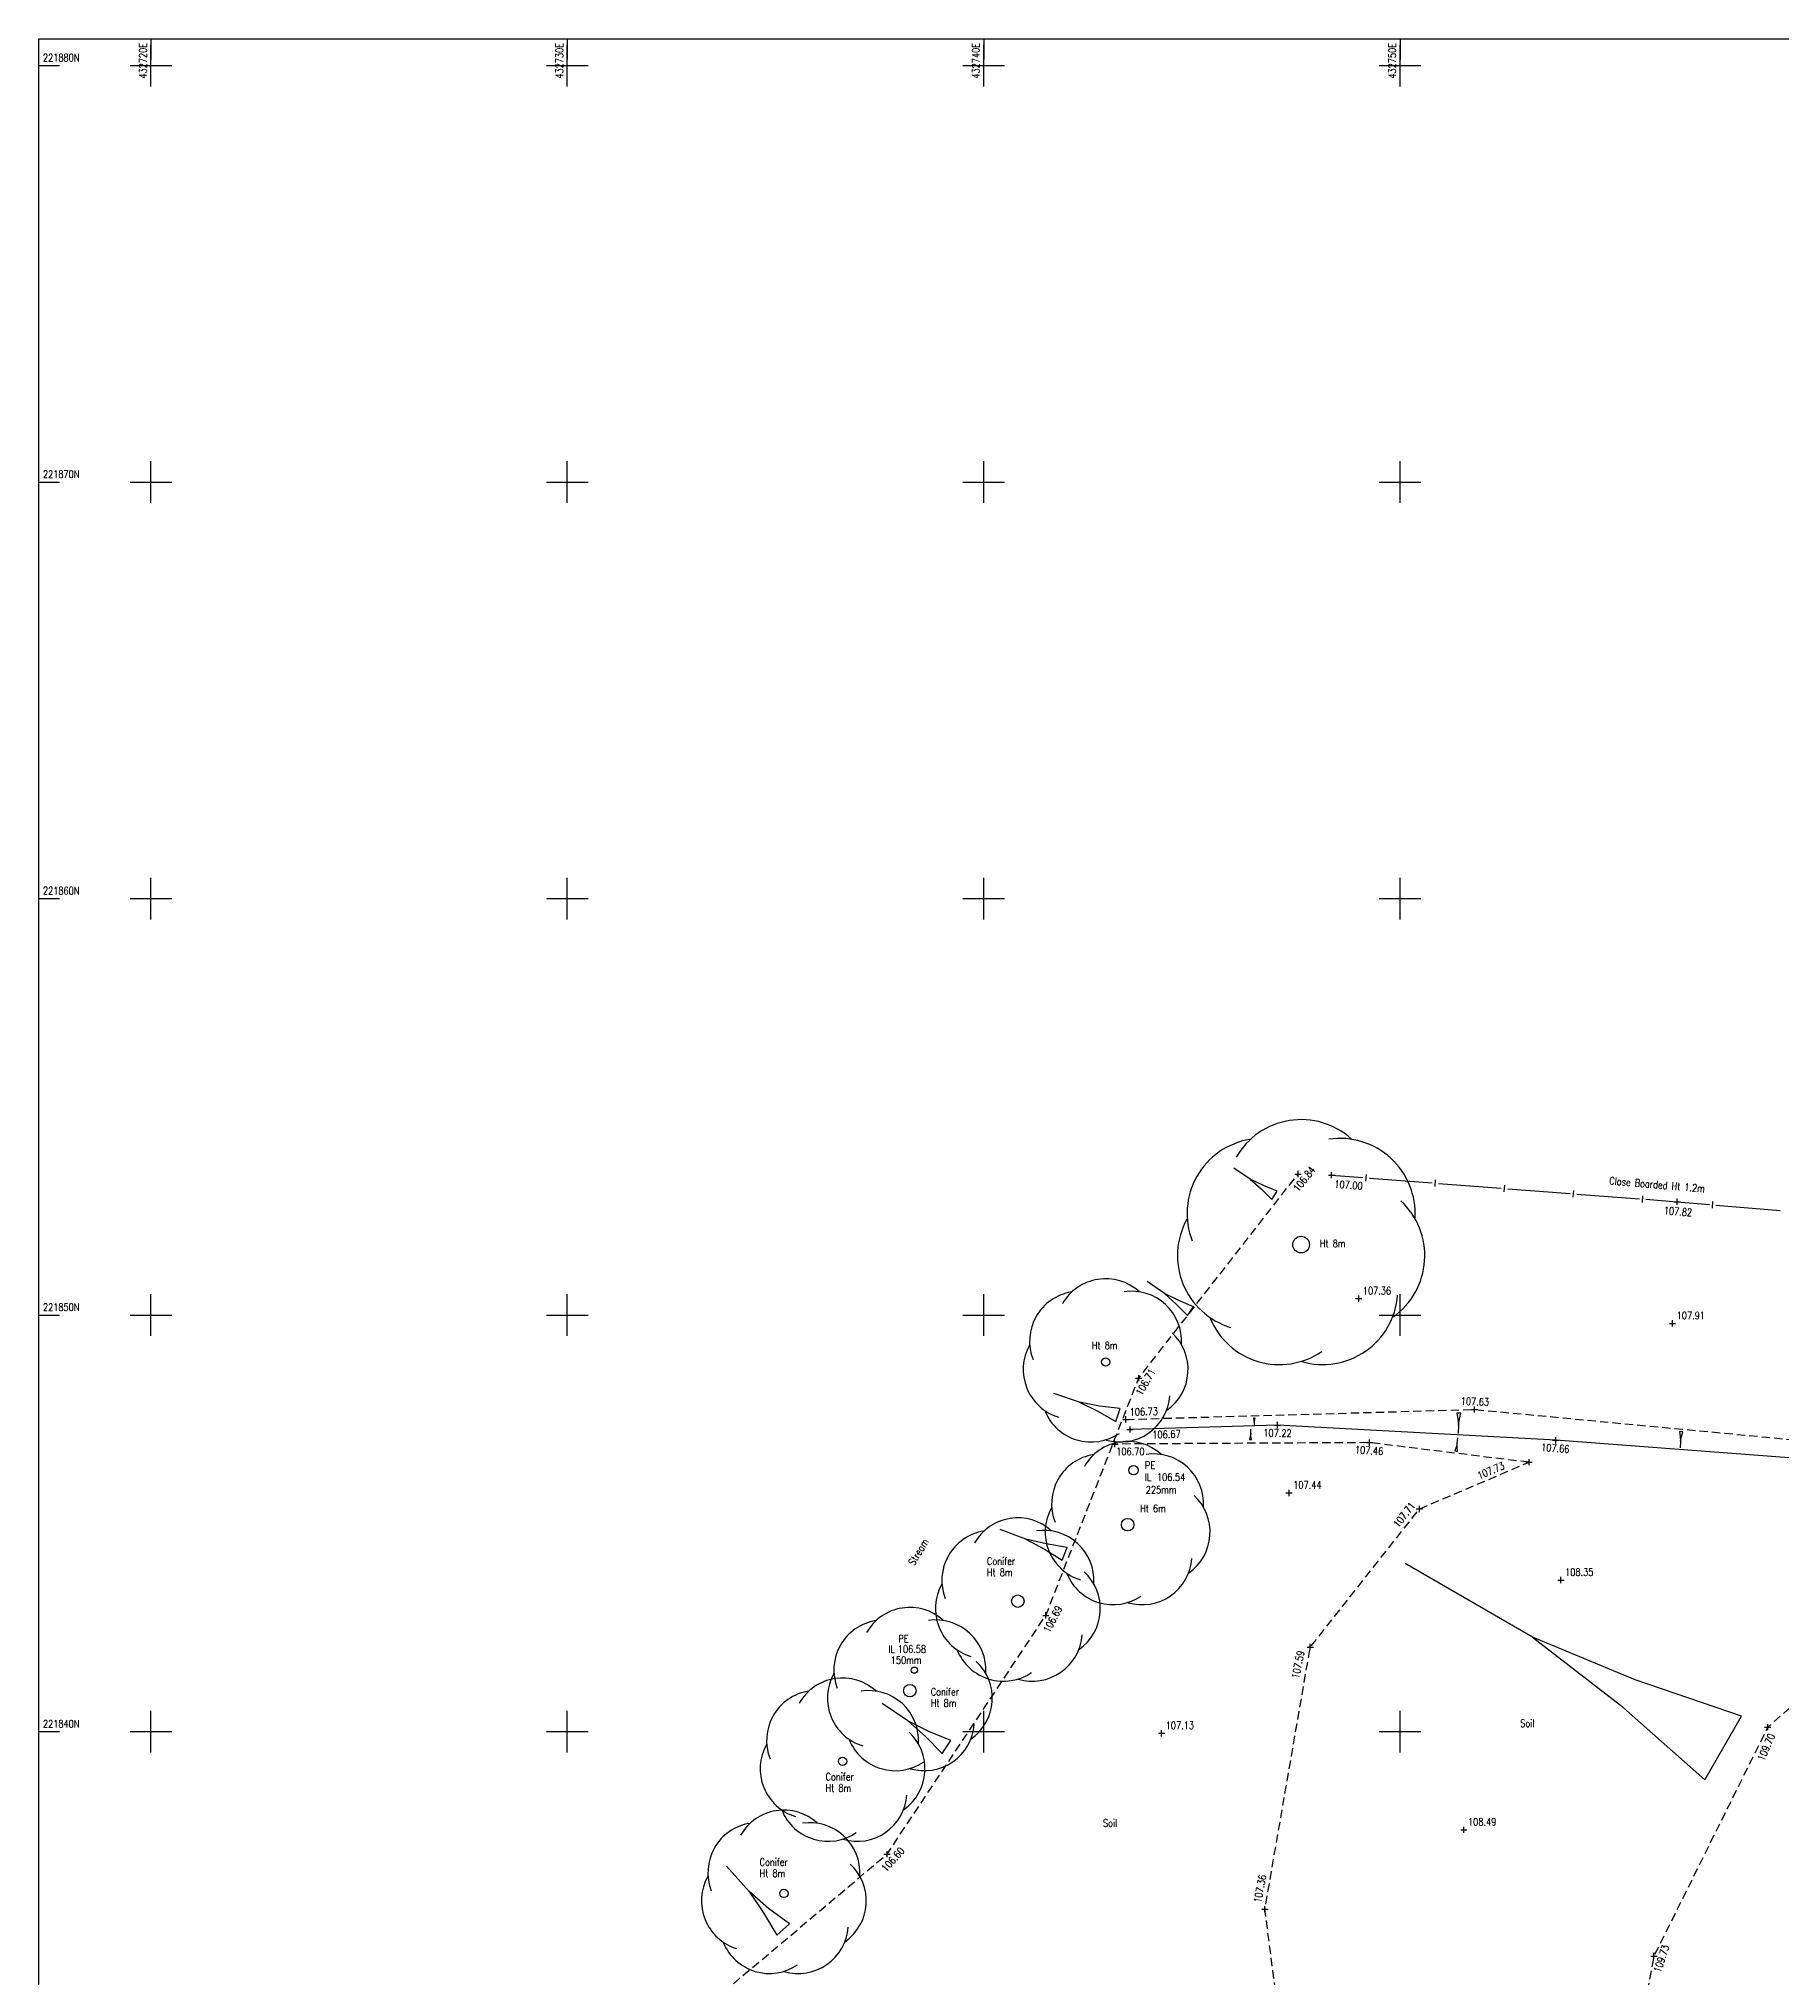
# Model space of a CAD drawing. Extents: x 432717 to 432821, y 221800 to 221881.
# Drawn here: x 432717.31 to 432759.15, y 221834.1 to 221880.64 of the extents above; entities that cross this region are included whole.
import ezdxf
from ezdxf.enums import TextEntityAlignment as Align

# ---------------------------------------------------------------- set-up
doc = ezdxf.new("R2010")
doc.units = 0
doc.header["$LTSCALE"] = 0.1
doc.header["$MEASUREMENT"] = 0
doc.linetypes.add('Dashed', pattern=[3, 2, -1])
doc.layers.get('0').update_dxf_attribs({"linetype": 'CONTINUOUS'})
for name, color, linetype in [('Default', 7, 'CONTINUOUS'), ('SV_$_Grid', 7, 'CONTINUOUS'), ('SV_Fence Levels', 7, 'CONTINUOUS'), ('SV_Fences', 1, 'CONTINUOUS'), ('SV_Land Form Levels', 7, 'CONTINUOUS'), ('SV_Land Forms', 7, 'CONTINUOUS'), ('SV_Levels (Spot)', 1, 'CONTINUOUS'), ('SV_Misc Text', 7, 'CONTINUOUS'), ('SV_Street Furniture', 9, 'CONTINUOUS'), ('SV_Trees', 3, 'CONTINUOUS'), ('SV_Trees Text', 3, 'CONTINUOUS')]:
    doc.layers.add(name, color=color, linetype=linetype)
doc.styles.add('Default', font='RomanS', dxfattribs={"width": 0.8})

# ---------------------------------------------------------------- blocks, each defined once
blk = doc.blocks.new('PT_PLUS')
at = {"color": 0, "linetype": 'Continuous', "flags": 128}
for points in [[(-0.5, 0), (0.5, 0)], [(0, -0.5), (0, 0.5)]]:
    blk.add_lwpolyline(points, dxfattribs=at)
blk = doc.blocks.new('GLOBAL CANOPY')
at = {"color": 62, "linetype": 'Continuous'}
for centre, start, end in [((0.000032, 0.399949), 48, 150), ((-0.312751, 0.249357), 99.4, 201.4), ((0.312815, 0.249357), -3.4, 98.6), ((0.39001, -0.089024), -54.8, 47.2), ((-0.389946, -0.089024), 150.9, 252.9), ((0.173622, -0.360409), -106.3, -4.3), ((-0.173558, -0.360409), -157.7, -55.7)]:
    blk.add_arc(centre, 0.599967, start, end, dxfattribs=at)
blk = doc.blocks.new('GLOBALTADPOLE')
at = {"color": 8, "linetype": 'Continuous', "flags": 128}
for points in [[(0.021, 0.0028), (0, 0.007)], [(0, 0.007), (0, -0.007)], [(0.042, 0), (0.021, 0.0028)], [(0.021, -0.0028), (0.042, 0)], [(0.042, 0), (0.07, 0)], [(0, -0.007), (0.021, -0.0028)]]:
    blk.add_lwpolyline(points, dxfattribs=at)

msp = doc.modelspace()

# ---------------------------------------------------------------- linework, layer by layer
at = {"layer": 'SV_$_Grid', "color": 7, "linetype": 'Continuous', "flags": 128}
msp.add_lwpolyline([(432717.307774, 221799.962952), (432717.307774, 221880.642948), (432821.1047, 221880.642948), (432821.1047, 221799.962952)], close=True, dxfattribs=at)
for points in [[(432720, 221880.642948), (432720, 221880.142948)], [(432720, 221879.5), (432720, 221880.5)], [(432730, 221880.642948), (432730, 221880.142948)], [(432730, 221879.5), (432730, 221880.5)], [(432740, 221880.642948), (432740, 221880.142948)], [(432740, 221879.5), (432740, 221880.5)], [(432750, 221880.642948), (432750, 221880.142948)], [(432750, 221879.5), (432750, 221880.5)], [(432717.307774, 221880), (432717.807774, 221880)], [(432719.5, 221880), (432720.5, 221880)], [(432729.5, 221880), (432730.5, 221880)], [(432739.5, 221880), (432740.5, 221880)], [(432749.5, 221880), (432750.5, 221880)], [(432720, 221869.5), (432720, 221870.5)], [(432730, 221869.5), (432730, 221870.5)], [(432740, 221869.5), (432740, 221870.5)], [(432750, 221869.5), (432750, 221870.5)], [(432717.307774, 221870), (432717.807774, 221870)], [(432719.5, 221870), (432720.5, 221870)], [(432729.5, 221870), (432730.5, 221870)], [(432739.5, 221870), (432740.5, 221870)], [(432749.5, 221870), (432750.5, 221870)], [(432720, 221859.5), (432720, 221860.5)], [(432730, 221859.5), (432730, 221860.5)], [(432740, 221859.5), (432740, 221860.5)], [(432750, 221859.5), (432750, 221860.5)], [(432717.307774, 221860), (432717.807774, 221860)], [(432719.5, 221860), (432720.5, 221860)], [(432729.5, 221860), (432730.5, 221860)], [(432739.5, 221860), (432740.5, 221860)], [(432749.5, 221860), (432750.5, 221860)], [(432720, 221849.5), (432720, 221850.5)], [(432730, 221849.5), (432730, 221850.5)], [(432740, 221849.5), (432740, 221850.5)], [(432750, 221849.5), (432750, 221850.5)], [(432717.307774, 221850), (432717.807774, 221850)], [(432719.5, 221850), (432720.5, 221850)], [(432729.5, 221850), (432730.5, 221850)], [(432739.5, 221850), (432740.5, 221850)], [(432749.5, 221850), (432750.5, 221850)], [(432720, 221839.5), (432720, 221840.5)], [(432730, 221839.5), (432730, 221840.5)], [(432740, 221839.5), (432740, 221840.5)], [(432750, 221839.5), (432750, 221840.5)], [(432717.307774, 221840), (432717.807774, 221840)], [(432719.5, 221840), (432720.5, 221840)], [(432729.5, 221840), (432730.5, 221840)], [(432739.5, 221840), (432740.5, 221840)], [(432749.5, 221840), (432750.5, 221840)]]:
    msp.add_lwpolyline(points, dxfattribs=at)
at = {"layer": 'SV_Fences', "color": 1, "linetype": 'Continuous'}
for p, q in [((432748.355325, 221853.35954), (432749.105414, 221853.302014)), ((432749.179062, 221853.216131), (432749.191297, 221853.375663)), ((432750.83877, 221853.088845), (432750.851005, 221853.248377)), ((432752.498479, 221852.961559), (432752.510714, 221853.121091)), ((432754.158187, 221852.834273), (432754.170422, 221852.993805)), ((432755.817896, 221852.706988), (432755.830131, 221852.866519)), ((432755.903779, 221852.780636), (432756.653868, 221852.72311)), ((432756.653868, 221852.72311), (432757.424871, 221852.657023)), ((432757.497747, 221852.570483), (432757.511411, 221852.729898))]:
    msp.add_line(p, q, dxfattribs=at)
at = {"layer": 'SV_Fences', "color": 1, "linetype": 'Continuous', "flags": 128}
for points in [[(432749.264945, 221853.28978), (432750.015034, 221853.232254), (432750.765122, 221853.174728)], [(432750.924654, 221853.162494), (432751.674742, 221853.104968), (432752.424831, 221853.047443)], [(432752.584362, 221853.035208), (432753.334451, 221852.977682), (432754.084539, 221852.920157)], [(432754.244071, 221852.907922), (432754.994159, 221852.850396), (432755.744248, 221852.792871)], [(432757.584287, 221852.643358), (432758.355291, 221852.577271), (432759.126295, 221852.511183)]]:
    msp.add_lwpolyline(points, dxfattribs=at)
at = {"layer": 'SV_Land Forms', "color": 1, "linetype": 'Dashed', "flags": 128}
for points in [[(432729.85811, 221830.469942), (432733.125867, 221833.223215), (432737.678674, 221837.059216), (432741.490694, 221842.790383), (432743.721671, 221848.487709), (432747.547181, 221853.385615)], [(432743.416454, 221847.497049), (432751.789302, 221847.73536), (432760.425655, 221846.915501), (432764.715438, 221846.712671)], [(432753.095127, 221846.466735), (432749.265498, 221846.939239), (432743.151792, 221846.90512)], [(432777.267619, 221847.172699), (432776.842158, 221846.221104), (432771.738694, 221845.625754), (432769.017029, 221843.382939), (432762.47134, 221843.304265), (432758.828403, 221840.108615), (432756.094106, 221834.611227), (432755.044416, 221829.017397)]]:
    msp.add_lwpolyline(points, dxfattribs=at)
at = {"layer": 'SV_Land Forms', "color": 5, "linetype": 'Continuous', "flags": 128}
msp.add_lwpolyline([(432768.926599, 221846.169136), (432762.510994, 221846.33705), (432753.737261, 221846.994554), (432747.057108, 221847.359892), (432743.514599, 221847.254687)], dxfattribs=at)
at = {"layer": 'SV_Land Forms', "color": 4, "linetype": 'Dashed', "flags": 128}
msp.add_lwpolyline([(432747.742827, 221828.12488), (432746.751982, 221835.7354), (432747.843105, 221842.029819), (432750.462642, 221845.34694), (432753.094537, 221846.469512)], dxfattribs=at)
at = {"layer": 'SV_Street Furniture', "color": 9}
for centre, radius in [((432743.598417, 221846.276303), 0.1125), ((432738.333184, 221841.476518), 0.075)]:
    msp.add_circle(centre, radius, dxfattribs=at)
at = {"layer": 'SV_Trees', "color": 32, "linetype": 'Continuous'}
for centre, radius in [((432747.621893, 221851.693741), 0.2), ((432742.927734, 221848.874251), 0.1), ((432743.455413, 221844.968856), 0.15), ((432740.819943, 221843.133007), 0.15), ((432738.22635, 221840.983163), 0.15), ((432736.610906, 221839.287994), 0.1), ((432735.2014, 221836.115994), 0.1)]:
    msp.add_circle(centre, radius, dxfattribs=at)

# ---------------------------------------------------------------- block references
at = {"layer": 'SV_Fence Levels', "color": 1, "linetype": 'Continuous', "xscale": 0.15, "yscale": 0.15, "zscale": 0.15}
for p in [(432748.355325, 221853.35954), (432756.653868, 221852.72311)]:
    msp.add_blockref('PT_PLUS', p, dxfattribs=at)
at = {"layer": 'SV_Land Form Levels', "color": 1, "linetype": 'Continuous', "xscale": 0.15, "yscale": 0.15, "zscale": 0.15}
for p in [(432747.547181, 221853.385615), (432743.721671, 221848.487709), (432751.789302, 221847.73536), (432743.416454, 221847.497049), (432743.151792, 221846.90512), (432749.265498, 221846.939239), (432741.490694, 221842.790383), (432758.828403, 221840.108615), (432737.678674, 221837.059216), (432756.094106, 221834.611227)]:
    msp.add_blockref('PT_PLUS', p, dxfattribs=at)
at = {"layer": 'SV_Land Form Levels', "color": 5, "linetype": 'Continuous', "xscale": 0.15, "yscale": 0.15, "zscale": 0.15}
for p in [(432743.514599, 221847.254687), (432747.057108, 221847.359892), (432753.737261, 221846.994554)]:
    msp.add_blockref('PT_PLUS', p, dxfattribs=at)
at = {"layer": 'SV_Land Form Levels', "color": 4, "linetype": 'Continuous', "xscale": 0.15, "yscale": 0.15, "zscale": 0.15}
for p in [(432753.094537, 221846.469512), (432750.462642, 221845.34694), (432747.843105, 221842.029819), (432746.751982, 221835.7354)]:
    msp.add_blockref('PT_PLUS', p, dxfattribs=at)
at = {"layer": 'SV_Levels (Spot)', "color": 7, "linetype": 'Continuous', "xscale": 0.15, "yscale": 0.15, "zscale": 0.15}
for p in [(432749.00403, 221850.396507), (432756.541267, 221849.801137), (432747.333282, 221845.732186), (432753.862263, 221843.640542), (432744.271081, 221839.960511), (432751.530141, 221837.64395)]:
    msp.add_blockref('PT_PLUS', p, dxfattribs=at)
at = {"layer": 'SV_Misc Text', "linetype": 'Continuous'}
for p, xscale, yscale, zscale, rotation in [((432746.982207, 221852.876983), 16.7369, 16.7369, 16.7369, 146.309932), ((432744.965525, 221850.091795), 18.067179, 18.067179, 18.067179, 145.467408), ((432743.227361, 221847.600598), 23.300369, 23.300369, 23.300369, 161.565051), ((432746.497378, 221847.52839), 2.578878, 2.578878, 2.578878, 270), ((432751.41272, 221847.647018), 6.929657000000001, 6.929657000000001, 6.929657000000001, 268.172032), ((432746.404539, 221847.012614), 3.613436, 3.613436, 3.613436, 87.66269399999997), ((432751.345669, 221846.734095), 4.606171, 4.606171, 4.606171, 82.64762100000002), ((432756.750998, 221847.203451), 5.538434, 5.538434, 5.538434, 266.185925), ((432741.943079, 221844.268688), 23.62076, 23.62076, 23.62076, 159.360281), ((432757.755862, 221839.610583), 126.077954, 126.077954, 126.077954, 149.899667), ((432739.106313, 221839.631864), 26.648533, 26.648533, 26.648533, 146.046303), ((432735.181261, 221835.247771), 29.120241, 29.120241, 29.120241, 131.717815)]:
    msp.add_blockref('GLOBALTADPOLE', p, dxfattribs=dict(at, xscale=xscale, yscale=yscale, zscale=zscale, rotation=rotation))
at = {"layer": 'SV_Trees', "linetype": 'Continuous'}
for p, xscale, yscale, zscale in [((432747.621893, 221851.693741), 3, 3, 3), ((432742.927734, 221848.874251), 2, 2, 2), ((432743.455413, 221844.968856), 2, 2, 2), ((432740.819943, 221843.133007), 2, 2, 2), ((432738.22635, 221840.983163), 2, 2, 2), ((432736.610906, 221839.287994), 2, 2, 2), ((432735.2014, 221836.115994), 2, 2, 2)]:
    msp.add_blockref('GLOBAL CANOPY', p, dxfattribs=dict(at, xscale=xscale, yscale=yscale, zscale=zscale))

# ---------------------------------------------------------------- texts
at = {"layer": 'Default', "style": 'Default', "width": 0.8}
for s, p in [('106.54', (432744.159926, 221846.019327)), ('106.58', (432737.937477, 221841.893746))]:
    msp.add_text(s, height=0.18, dxfattribs=at).set_placement(p)
at = {"layer": 'SV_$_Grid', "color": 7, "style": 'Default', "width": 0.8}
for s, p in [('432720E', (432719.9, 221880.542948)), ('432730E', (432729.9, 221880.542948)), ('432740E', (432739.9, 221880.542948)), ('432750E', (432749.9, 221880.542948))]:
    msp.add_text(s, height=0.18, rotation=90, dxfattribs=at).set_placement(p, align=Align.RIGHT)
for s, p in [('221880N', (432717.407774, 221880.1)), ('221870N', (432717.407774, 221870.1)), ('221860N', (432717.407774, 221860.1)), ('221850N', (432717.407774, 221850.1)), ('221840N', (432717.407774, 221840.1))]:
    msp.add_text(s, height=0.18, dxfattribs=at).set_placement(p)
at = {"layer": 'SV_Fence Levels', "color": 1, "style": 'Default', "width": 0.8}
for s, rotation, p in [('107.00', -4.385527, (432748.753519, 221853.035554)), ('107.82', -4.642364, (432756.665069, 221852.398683))]:
    msp.add_text(s, height=0.18, rotation=rotation, dxfattribs=at).set_placement(p, align=Align.CENTER)
at = {"layer": 'SV_Land Form Levels', "color": 1, "style": 'Default', "width": 0.8}
for s, rotation, p in [('106.84', 52.008386, (432747.625991, 221853.324061)), ('106.71', 60.311958, (432743.808544, 221848.438181)), ('106.70', 0.319746, (432743.521053, 221846.815369)), ('107.46', -3.356965, (432749.259642, 221846.83941)), ('106.69', 62.493055, (432741.57939, 221842.744197)), ('109.70', 66.154271, (432758.7095, 221839.66349)), ('106.60', 48.243323, (432737.753272, 221836.99262)), ('109.73', 71.463544, (432756.188919, 221834.579436))]:
    msp.add_text(s, height=0.18, rotation=rotation, dxfattribs=at).set_placement(p, align=Align.TOP_CENTER)
for s, rotation, p in [('106.73', 1.630328, (432743.846721, 221847.592357)), ('107.63', -1.896285, (432751.792611, 221847.835305))]:
    msp.add_text(s, height=0.18, rotation=rotation, dxfattribs=at).set_placement(p, align=Align.CENTER)
at = {"layer": 'SV_Land Form Levels', "color": 5, "style": 'Default', "width": 0.8}
for s, rotation, p in [('106.67', 1.701061, (432744.385228, 221847.228224)), ('107.22', -0.714666, (432747.055861, 221847.259899)), ('107.66', -3.708064, (432753.730794, 221846.894763))]:
    msp.add_text(s, height=0.18, rotation=rotation, dxfattribs=at).set_placement(p, align=Align.TOP_CENTER)
at = {"layer": 'SV_Land Form Levels', "color": 4, "style": 'Default', "width": 0.8}
for s, rotation, p in [('107.73', 23.099506, (432752.214086, 221846.184547)), ('107.71', 52.326407, (432750.169082, 221845.150871)), ('107.59', 78.178512, (432747.636623, 221841.592019)), ('107.36', 78.906277, (432746.7237, 221836.212479))]:
    msp.add_text(s, height=0.18, rotation=rotation, dxfattribs=at).set_placement(p, align=Align.CENTER)
at = {"layer": 'SV_Levels (Spot)', "color": 7, "style": 'Default', "width": 0.8}
for s, p in [('107.36', (432749.10403, 221850.496507)), ('107.91', (432756.641267, 221849.901137)), ('107.44', (432747.433282, 221845.832186)), ('108.35', (432753.962263, 221843.740542)), ('107.13', (432744.371081, 221840.060511)), ('108.49', (432751.630141, 221837.74395))]:
    msp.add_text(s, height=0.18, dxfattribs=at).set_placement(p)
at = {"layer": 'SV_Misc Text', "style": 'Default', "width": 0.8}
for s, rotation, p in [('Close Boarded Ht 1.2m', -4.837558, (432755.017598, 221853.139987)), ('Stream', 59.145795, (432738.332751, 221843.973584))]:
    msp.add_text(s, height=0.18, rotation=rotation, dxfattribs=at).set_placement(p)
at = {"layer": 'SV_Misc Text', "color": 9, "style": 'Default', "width": 0.8}
for p in [(432743.870928, 221846.396795), (432737.949177, 221842.229147)]:
    msp.add_text('PE', height=0.18, dxfattribs=at).set_placement(p, align=Align.MIDDLE_LEFT)
at = {"layer": 'SV_Misc Text', "style": 'Default', "width": 0.8}
for s, p in [('IL', (432743.870928, 221846.019327)), ('225mm', (432743.891571, 221845.715584)), ('IL', (432737.711277, 221841.892085)), ('150mm', (432737.768674, 221841.628114)), ('Soil', (432752.883938, 221840.111848)), ('Soil', (432742.863693, 221837.717631))]:
    msp.add_text(s, height=0.18, dxfattribs=at).set_placement(p)
at = {"layer": 'SV_Trees Text', "color": 62, "style": 'Default', "width": 0.8}
for s, p in [('Ht 8m', (432748.070657, 221851.629679)), ('Ht 8m', (432742.595333, 221849.182257)), ('Ht 6m', (432743.755413, 221845.268856)), ('Conifer', (432740.077312, 221844.005017)), ('Ht 8m', (432740.077312, 221843.735017)), ('Conifer', (432738.728092, 221840.867296)), ('Ht 8m', (432738.728092, 221840.597296)), ('Conifer', (432736.202226, 221838.827777)), ('Ht 8m', (432736.202226, 221838.557777)), ('Conifer', (432734.617677, 221836.780414)), ('Ht 8m', (432734.617677, 221836.510414))]:
    msp.add_text(s, height=0.18, dxfattribs=at).set_placement(p)

doc.saveas('drawing.dxf')
